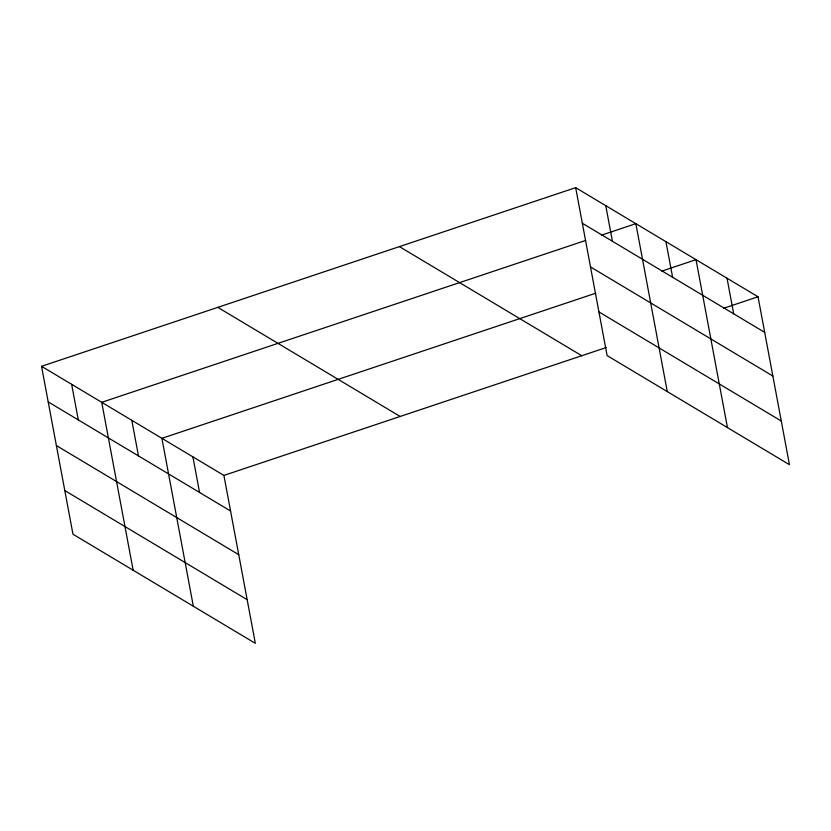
<?xml version="1.0" encoding="UTF-8"?>
<svg xmlns="http://www.w3.org/2000/svg" width="831" height="831" viewBox="0 0 831 831"><rect width="100%" height="100%" fill="white"/><g stroke="black" fill="none" stroke-linecap="round" stroke-linejoin="round"><path stroke-width="1.25" d="M41.55 366.315L223.903 475.415L255.335 643.339L72.972 534.229L41.55 366.315L575.665 187.661L758.028 296.771L789.45 464.685L607.097 355.585L575.665 187.661M585.658 240.45L101.725 402.318L133.157 570.243M601.571 235.131L635.85 223.664L667.272 391.588M595.65 293.239L161.9 438.321L193.332 606.246M661.746 271.135L696.025 259.667L727.447 427.591M223.903 475.415L606.246 347.535M723.749 308.228L758.028 296.771M582.334 223.259L764.686 332.369M590.498 266.928L772.861 376.028M598.922 311.916L781.275 421.026M399.41 246.61L581.762 355.72M217.805 307.356L400.168 416.466M48.208 401.903L230.571 511.013M56.383 445.572L238.736 554.682M64.808 490.57L247.16 599.67M727.021 278.219L733.69 313.817M665.932 241.665L672.601 277.263M605.757 205.662L612.416 241.26M192.906 456.873L199.565 492.471M131.817 420.32L138.476 455.918M71.643 384.317L78.301 419.915"/></g></svg>
